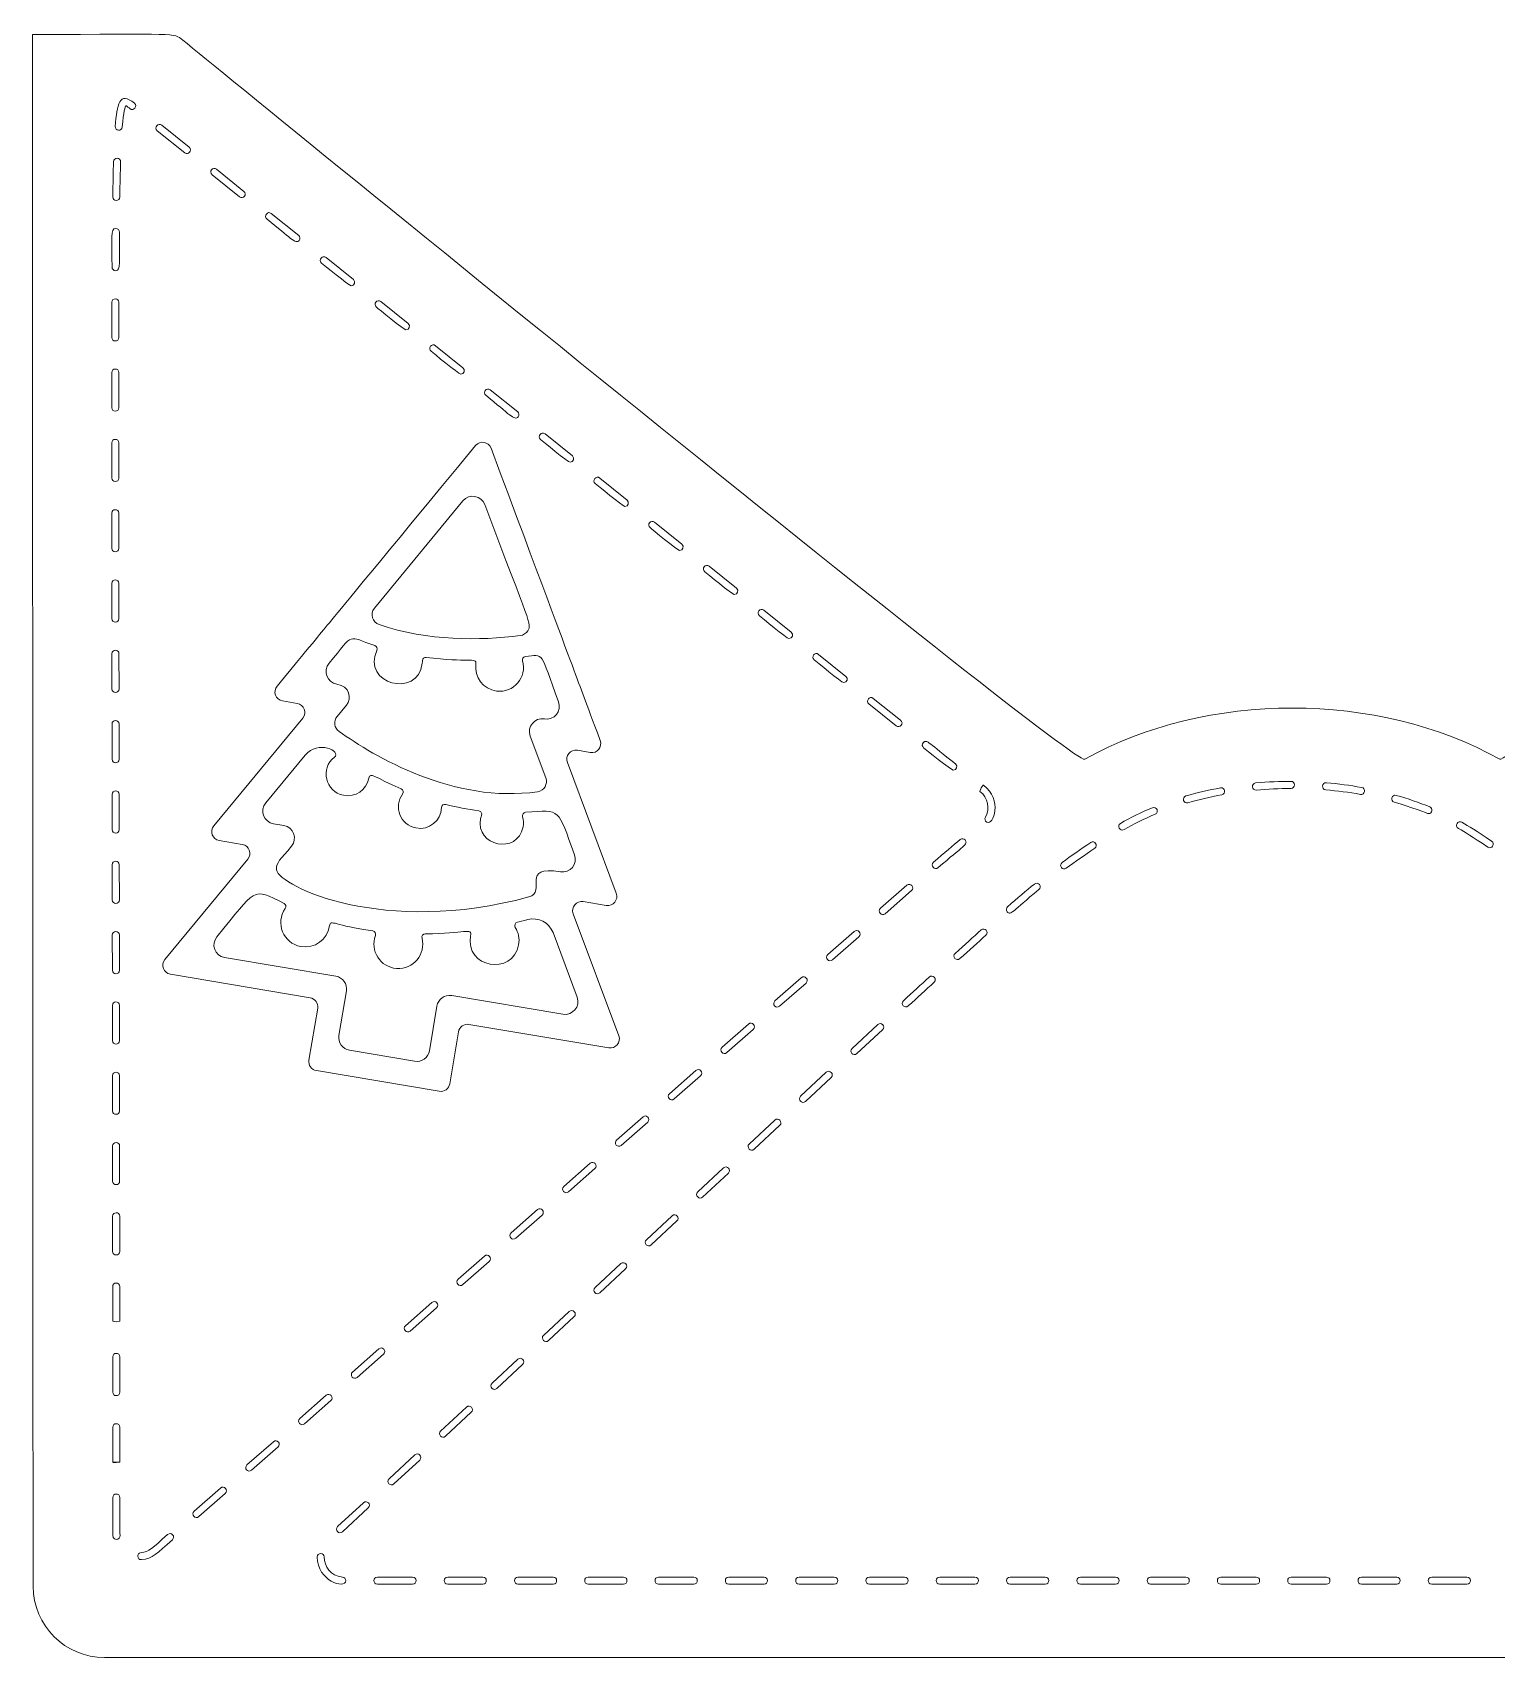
# Model space of a CAD drawing. Header units: inches. Extents: x 0.7 to 13.2, y 0.3 to 9.6.
# Drawn here: x 8.225 to 11.098, y 4.04 to 7.229 of the extents above; entities that cross this region are included whole.
import ezdxf

# ---------------------------------------------------------------- set-up
doc = ezdxf.new("R2010")
doc.units = ezdxf.units.IN
doc.header["$MEASUREMENT"] = 0
doc.layers.add('_U+0421_U+043B_U+043E_U+0439 1', color=7, linetype='Continuous')

msp = doc.modelspace()

# ---------------------------------------------------------------- linework, layer by layer
at = {"layer": '_U+0421_U+043B_U+043E_U+0439 1', "color": 12, "lineweight": 9, "true_color": 0xe30613}
msp.add_open_spline([(13.1686, 7.2256), (13.1686, 7.2256), (13.1679, 4.4384), (13.1675, 4.1798), (13.1673, 4.1025), (13.1047, 4.04), (13.0274, 4.04), (13.0274, 4.04), (8.3666, 4.04), (8.3666, 4.04), (8.2893, 4.04), (8.2266, 4.1025), (8.2265, 4.1798), (8.226, 4.4384), (8.2253, 7.2256), (8.2253, 7.2256), (8.5124, 7.2256), (8.502, 7.2293), (8.5201, 7.2145), (8.6828, 7.0818), (10.2673, 5.7903), (10.2899, 5.8029), (10.5297, 5.9372), (10.8652, 5.937), (11.1046, 5.8029), (11.1272, 5.7903), (12.7118, 7.0818), (12.8745, 7.2145), (12.8927, 7.2293), (12.8827, 7.2256), (13.1686, 7.2256)], degree=3, knots=[0, 0, 0, 0, 1, 1, 1, 2, 2, 2, 3, 3, 3, 4, 4, 4, 5, 5, 5, 6, 6, 6, 7, 7, 7, 8, 8, 8, 9, 9, 9, 10, 10, 10, 10], dxfattribs=at)
at = {"layer": '_U+0421_U+043B_U+043E_U+0439 1', "color": 7, "lineweight": 9, "true_color": 0xffffff}
for points, knots in [([(8.3876, 7.045), (8.3869, 7.0358), (8.4008, 7.0347), (8.4015, 7.0439), (8.4039, 7.0743), (8.4069, 7.0834), (8.4084, 7.0861), (8.4103, 7.085), (8.4147, 7.0813), (8.4165, 7.0799), (8.4236, 7.0741), (8.4323, 7.0849), (8.4252, 7.0907), (8.3953, 7.1148), (8.3911, 7.0886), (8.3876, 7.045)], [0, 0, 0, 0, 1, 1, 1, 2, 2, 2, 3, 3, 3, 4, 4, 4, 5, 5, 5, 5]), ([(8.5239, 6.9933), (8.5311, 6.9876), (8.5398, 6.9984), (8.5327, 7.0041), (8.5327, 7.0041), (8.4789, 7.0474), (8.4789, 7.0474), (8.4718, 7.0532), (8.4631, 7.0424), (8.4702, 7.0366), (8.4702, 7.0366), (8.5239, 6.9933), (8.5239, 6.9933)], [0, 0, 0, 0, 1, 1, 1, 2, 2, 2, 3, 3, 3, 4, 4, 4, 4]), ([(8.3843, 6.9758), (8.3837, 6.9561), (8.3832, 6.9333), (8.3827, 6.9068), (8.3826, 6.8976), (8.3965, 6.8975), (8.3966, 6.9066), (8.3971, 6.9329), (8.3976, 6.9557), (8.3982, 6.9754), (8.3984, 6.9846), (8.3846, 6.985), (8.3843, 6.9758)], [0, 0, 0, 0, 1, 1, 1, 2, 2, 2, 3, 3, 3, 4, 4, 4, 4]), ([(8.6314, 6.9068), (8.6386, 6.901), (8.6473, 6.9118), (8.6401, 6.9176), (8.6401, 6.9176), (8.5864, 6.9609), (8.5864, 6.9609), (8.5792, 6.9666), (8.5705, 6.9558), (8.5777, 6.9501), (8.5777, 6.9501), (8.6314, 6.9068), (8.6314, 6.9068)], [0, 0, 0, 0, 1, 1, 1, 2, 2, 2, 3, 3, 3, 4, 4, 4, 4]), ([(8.7486, 6.8213), (8.751, 6.8242), (8.7506, 6.8286), (8.7476, 6.831), (8.7476, 6.831), (8.6938, 6.8743), (8.6938, 6.8743), (8.687, 6.8799), (8.6781, 6.8692), (8.6855, 6.8632), (8.7314, 6.8262), (8.7419, 6.8129), (8.7486, 6.8213)], [0, 0, 0, 0, 1, 1, 1, 2, 2, 2, 3, 3, 3, 4, 4, 4, 4]), ([(8.3889, 6.8447), (8.3769, 6.8448), (8.3817, 6.8259), (8.3813, 6.7688), (8.3813, 6.765), (8.3844, 6.7619), (8.3882, 6.7618), (8.4, 6.7618), (8.3952, 6.7788), (8.3958, 6.8377), (8.3958, 6.8415), (8.3927, 6.8447), (8.3889, 6.8447)], [0, 0, 0, 0, 1, 1, 1, 2, 2, 2, 3, 3, 3, 4, 4, 4, 4]), ([(8.8507, 6.7321), (8.8572, 6.7321), (8.8601, 6.7404), (8.855, 6.7445), (8.855, 6.7445), (8.8013, 6.7878), (8.8013, 6.7878), (8.7942, 6.7935), (8.7854, 6.7827), (8.7926, 6.7769), (8.7957, 6.7744), (8.8467, 6.7321), (8.8507, 6.7321)], [0, 0, 0, 0, 1, 1, 1, 2, 2, 2, 3, 3, 3, 4, 4, 4, 4]), ([(8.3949, 6.6998), (8.3949, 6.709), (8.381, 6.709), (8.381, 6.6999), (8.381, 6.6999), (8.3808, 6.6309), (8.3808, 6.6309), (8.3808, 6.6217), (8.3947, 6.6217), (8.3947, 6.6309), (8.3947, 6.6309), (8.3949, 6.6998), (8.3949, 6.6998)], [0, 0, 0, 0, 1, 1, 1, 2, 2, 2, 3, 3, 3, 4, 4, 4, 4]), ([(8.9581, 6.6456), (8.9646, 6.6456), (8.9676, 6.6538), (8.9624, 6.6579), (8.9624, 6.6579), (8.9087, 6.7012), (8.9087, 6.7012), (8.9016, 6.707), (8.8929, 6.6961), (8.9, 6.6904), (8.9031, 6.6879), (8.9541, 6.6456), (8.9581, 6.6456)], [0, 0, 0, 0, 1, 1, 1, 2, 2, 2, 3, 3, 3, 4, 4, 4, 4]), ([(9.0655, 6.559), (9.072, 6.559), (9.075, 6.5672), (9.0699, 6.5713), (9.0699, 6.5713), (9.0162, 6.6146), (9.0162, 6.6146), (9.009, 6.6204), (9.0003, 6.6096), (9.0074, 6.6038), (9.0106, 6.6013), (9.0615, 6.559), (9.0655, 6.559)], [0, 0, 0, 0, 1, 1, 1, 2, 2, 2, 3, 3, 3, 4, 4, 4, 4]), ([(8.3946, 6.5619), (8.3946, 6.5619), (8.3946, 6.4929), (8.3946, 6.4929), (8.3946, 6.4838), (8.3807, 6.4838), (8.3807, 6.4929), (8.3807, 6.4929), (8.3807, 6.5619), (8.3807, 6.5619), (8.3807, 6.5711), (8.3946, 6.571), (8.3946, 6.5619)], [0, 0, 0, 0, 1, 1, 1, 2, 2, 2, 3, 3, 3, 4, 4, 4, 4]), ([(9.1783, 6.475), (9.1807, 6.478), (9.1803, 6.4824), (9.1773, 6.4848), (9.1773, 6.4848), (9.1236, 6.5281), (9.1236, 6.5281), (9.1164, 6.5338), (9.1077, 6.523), (9.1149, 6.5173), (9.161, 6.48), (9.1716, 6.4666), (9.1783, 6.475)], [0, 0, 0, 0, 1, 1, 1, 2, 2, 2, 3, 3, 3, 4, 4, 4, 4]), ([(9.2803, 6.3858), (9.2868, 6.3858), (9.2897, 6.3941), (9.2847, 6.3982), (9.2847, 6.3982), (9.231, 6.4415), (9.231, 6.4415), (9.2238, 6.4473), (9.2151, 6.4364), (9.2223, 6.4307), (9.2254, 6.4282), (9.2763, 6.3858), (9.2803, 6.3858)], [0, 0, 0, 0, 1, 1, 1, 2, 2, 2, 3, 3, 3, 4, 4, 4, 4]), ([(8.3946, 6.3549), (8.3946, 6.3549), (8.3946, 6.4239), (8.3946, 6.4239), (8.3946, 6.4331), (8.3807, 6.4331), (8.3807, 6.4239), (8.3807, 6.4239), (8.3807, 6.3549), (8.3807, 6.3549), (8.3807, 6.3458), (8.3946, 6.3457), (8.3946, 6.3549)], [0, 0, 0, 0, 1, 1, 1, 2, 2, 2, 3, 3, 3, 4, 4, 4, 4]), ([(9.0235, 5.1514), (9.0235, 5.1514), (8.7824, 5.1918), (8.7824, 5.1918), (8.7726, 5.1935), (8.7661, 5.2027), (8.7677, 5.2124), (8.7677, 5.2124), (8.7849, 5.3143), (8.7849, 5.3143), (8.7865, 5.3241), (8.7799, 5.3332), (8.7702, 5.3349), (8.7702, 5.3349), (8.4958, 5.3809), (8.4958, 5.3809), (8.4824, 5.3832), (8.4764, 5.3992), (8.4851, 5.4098), (8.4851, 5.4098), (8.6478, 5.607), (8.6478, 5.607), (8.6565, 5.6176), (8.6506, 5.6336), (8.637, 5.6359), (8.637, 5.6359), (8.5918, 5.6435), (8.5918, 5.6435), (8.5783, 5.6457), (8.5723, 5.6618), (8.581, 5.6724), (8.581, 5.6724), (8.7555, 5.8838), (8.7555, 5.8838), (8.7642, 5.8944), (8.7582, 5.9105), (8.7446, 5.9127), (8.7446, 5.9127), (8.7159, 5.9175), (8.7159, 5.9175), (8.7023, 5.9198), (8.6963, 5.9359), (8.7051, 5.9464), (8.8704, 6.1467), (8.6968, 5.9363), (9.0947, 6.4187), (9.1034, 6.4292), (9.1203, 6.4264), (9.1252, 6.4136), (9.3252, 5.8775), (9.2771, 6.0063), (9.3393, 5.84), (9.3441, 5.8272), (9.3332, 5.814), (9.3197, 5.8162), (9.3197, 5.8162), (9.2945, 5.8205), (9.2945, 5.8205), (9.281, 5.8227), (9.27, 5.8095), (9.2748, 5.7967), (9.2748, 5.7967), (9.3707, 5.5399), (9.3707, 5.5399), (9.3755, 5.5271), (9.3646, 5.5138), (9.3511, 5.5161), (9.3511, 5.5161), (9.3059, 5.5237), (9.3059, 5.5237), (9.2924, 5.5259), (9.2815, 5.5127), (9.2863, 5.4999), (9.2863, 5.4999), (9.3757, 5.2603), (9.3757, 5.2603), (9.3805, 5.2475), (9.3696, 5.2343), (9.3561, 5.2366), (9.3561, 5.2366), (9.0818, 5.2826), (9.0818, 5.2826), (9.0721, 5.2842), (9.0629, 5.2777), (9.0612, 5.2679), (9.0612, 5.2679), (9.0441, 5.166), (9.0441, 5.166), (9.0424, 5.1563), (9.0333, 5.1497), (9.0235, 5.1514)], [0, 0, 0, 0, 1, 1, 1, 2, 2, 2, 3, 3, 3, 4, 4, 4, 5, 5, 5, 6, 6, 6, 7, 7, 7, 8, 8, 8, 9, 9, 9, 10, 10, 10, 11, 11, 11, 12, 12, 12, 13, 13, 13, 14, 14, 14, 15, 15, 15, 16, 16, 16, 17, 17, 17, 18, 18, 18, 19, 19, 19, 20, 20, 20, 21, 21, 21, 22, 22, 22, 23, 23, 23, 24, 24, 24, 25, 25, 25, 26, 26, 26, 27, 27, 27, 28, 28, 28, 29, 29, 29, 30, 30, 30, 30]), ([(9.3877, 6.2993), (9.3942, 6.2993), (9.3972, 6.3075), (9.392, 6.3116), (9.392, 6.3116), (9.3384, 6.3549), (9.3384, 6.3549), (9.3312, 6.3607), (9.3225, 6.3498), (9.3296, 6.3441), (9.3328, 6.3416), (9.3837, 6.2993), (9.3877, 6.2993)], [0, 0, 0, 0, 1, 1, 1, 2, 2, 2, 3, 3, 3, 4, 4, 4, 4]), ([(8.9053, 6.0672), (9.0014, 6.0346), (9.1031, 6.0358), (9.1823, 6.0457), (9.1885, 6.0465), (9.1939, 6.05), (9.1972, 6.0553), (9.2055, 6.0691), (9.2016, 6.0655), (9.113, 6.3028), (9.1062, 6.3209), (9.0823, 6.325), (9.07, 6.31), (9.07, 6.31), (8.8962, 6.0993), (8.8962, 6.0993), (8.8871, 6.0884), (8.8918, 6.0717), (8.9053, 6.0672)], [0, 0, 0, 0, 1, 1, 1, 2, 2, 2, 3, 3, 3, 4, 4, 4, 5, 5, 5, 6, 6, 6, 6]), ([(8.3947, 6.217), (8.3947, 6.217), (8.3947, 6.2859), (8.3947, 6.2859), (8.3946, 6.2951), (8.3808, 6.2951), (8.3808, 6.2859), (8.3808, 6.2859), (8.3808, 6.2169), (8.3808, 6.2169), (8.3808, 6.2078), (8.3947, 6.2078), (8.3947, 6.217)], [0, 0, 0, 0, 1, 1, 1, 2, 2, 2, 3, 3, 3, 4, 4, 4, 4]), ([(9.4951, 6.2127), (9.5016, 6.2127), (9.5045, 6.221), (9.4994, 6.2251), (9.4994, 6.2251), (9.4457, 6.2684), (9.4457, 6.2684), (9.4386, 6.2741), (9.4299, 6.2633), (9.437, 6.2576), (9.4401, 6.255), (9.4911, 6.2127), (9.4951, 6.2127)], [0, 0, 0, 0, 1, 1, 1, 2, 2, 2, 3, 3, 3, 4, 4, 4, 4]), ([(9.6024, 6.1262), (9.6089, 6.1262), (9.6119, 6.1345), (9.6068, 6.1386), (9.6068, 6.1386), (9.5531, 6.1818), (9.5531, 6.1818), (9.5459, 6.1876), (9.5372, 6.1768), (9.5444, 6.171), (9.5475, 6.1685), (9.5984, 6.1262), (9.6024, 6.1262)], [0, 0, 0, 0, 1, 1, 1, 2, 2, 2, 3, 3, 3, 4, 4, 4, 4]), ([(8.3949, 6.079), (8.3949, 6.079), (8.3948, 6.148), (8.3948, 6.148), (8.3948, 6.1572), (8.3809, 6.1571), (8.3809, 6.148), (8.3809, 6.148), (8.381, 6.079), (8.381, 6.079), (8.381, 6.0698), (8.3949, 6.0698), (8.3949, 6.079)], [0, 0, 0, 0, 1, 1, 1, 2, 2, 2, 3, 3, 3, 4, 4, 4, 4]), ([(9.7097, 6.0397), (9.7163, 6.0397), (9.7192, 6.048), (9.7141, 6.0521), (9.7141, 6.0521), (9.6604, 6.0953), (9.6604, 6.0953), (9.6533, 6.1011), (9.6446, 6.0902), (9.6517, 6.0845), (9.6548, 6.082), (9.7058, 6.0397), (9.7097, 6.0397)], [0, 0, 0, 0, 1, 1, 1, 2, 2, 2, 3, 3, 3, 4, 4, 4, 4]), ([(8.8223, 5.9505), (8.8477, 5.9462), (8.8526, 5.9229), (8.8412, 5.909), (8.8412, 5.909), (8.823, 5.887), (8.823, 5.887), (8.8155, 5.8779), (8.8172, 5.8643), (8.8269, 5.8575), (8.8949, 5.809), (9.0517, 5.7152), (9.2165, 5.7393), (9.2293, 5.7412), (9.2371, 5.7544), (9.2326, 5.7666), (9.2326, 5.7666), (9.202, 5.8485), (9.202, 5.8485), (9.1952, 5.8667), (9.2106, 5.8853), (9.2297, 5.8821), (9.2489, 5.8789), (9.2643, 5.8976), (9.2575, 5.9158), (9.2204, 6.0152), (9.23, 6.0096), (9.1923, 6.0045), (9.1884, 6.004), (9.1858, 6.0001), (9.1869, 5.9963), (9.1963, 5.9641), (9.1694, 5.9323), (9.1357, 5.9368), (9.1096, 5.9403), (9.0917, 5.9644), (9.0953, 5.9899), (9.0973, 6.0038), (9.0797, 5.9921), (8.9978, 6.0029), (8.9958, 6.0032), (8.9941, 6.0029), (8.9926, 6.0015), (8.9898, 5.9991), (8.9907, 5.9954), (8.9902, 5.9914), (8.9808, 5.921), (8.8707, 5.9513), (8.9009, 6.0167), (8.9026, 6.0203), (8.9007, 6.0247), (8.8968, 6.026), (8.8418, 6.0442), (8.8586, 6.0538), (8.8071, 5.9913), (8.7947, 5.9764), (8.8032, 5.9537), (8.8223, 5.9505)], [0, 0, 0, 0, 1, 1, 1, 2, 2, 2, 3, 3, 3, 4, 4, 4, 5, 5, 5, 6, 6, 6, 7, 7, 7, 8, 8, 8, 9, 9, 9, 10, 10, 10, 11, 11, 11, 12, 12, 12, 13, 13, 13, 14, 14, 14, 15, 15, 15, 16, 16, 16, 17, 17, 17, 18, 18, 18, 19, 19, 19, 19]), ([(8.3951, 5.941), (8.3951, 5.941), (8.395, 6.01), (8.395, 6.01), (8.395, 6.0192), (8.3811, 6.0189), (8.3811, 6.0099), (8.3811, 6.0099), (8.3812, 5.941), (8.3812, 5.941), (8.3812, 5.9318), (8.3951, 5.9318), (8.3951, 5.941)], [0, 0, 0, 0, 1, 1, 1, 2, 2, 2, 3, 3, 3, 4, 4, 4, 4]), ([(9.8171, 5.9533), (9.8236, 5.9533), (9.8266, 5.9616), (9.8215, 5.9657), (9.8215, 5.9657), (9.7678, 6.0089), (9.7678, 6.0089), (9.7607, 6.0146), (9.7519, 6.0038), (9.7591, 5.9981), (9.7622, 5.9955), (9.8131, 5.9533), (9.8171, 5.9533)], [0, 0, 0, 0, 1, 1, 1, 2, 2, 2, 3, 3, 3, 4, 4, 4, 4]), ([(9.9201, 5.8686), (9.9273, 5.8628), (9.936, 5.8737), (9.9288, 5.8794), (9.9288, 5.8794), (9.8751, 5.9225), (9.8751, 5.9225), (9.8679, 5.9282), (9.8593, 5.9174), (9.8664, 5.9117), (9.8664, 5.9117), (9.9201, 5.8686), (9.9201, 5.8686)], [0, 0, 0, 0, 1, 1, 1, 2, 2, 2, 3, 3, 3, 4, 4, 4, 4]), ([(8.3953, 5.803), (8.3953, 5.803), (8.3952, 5.872), (8.3952, 5.872), (8.3952, 5.8813), (8.3813, 5.8808), (8.3813, 5.872), (8.3813, 5.872), (8.3814, 5.803), (8.3814, 5.803), (8.3814, 5.7938), (8.3953, 5.7938), (8.3953, 5.803)], [0, 0, 0, 0, 1, 1, 1, 2, 2, 2, 3, 3, 3, 4, 4, 4, 4]), ([(8.6983, 5.6764), (8.6983, 5.6764), (8.7182, 5.6731), (8.7182, 5.6731), (8.7374, 5.6699), (8.7459, 5.6472), (8.7335, 5.6322), (8.7126, 5.6069), (8.702, 5.5994), (8.7043, 5.5858), (8.7097, 5.5533), (8.9144, 5.4555), (9.1992, 5.5327), (9.2362, 5.5427), (9.1805, 5.5955), (9.2612, 5.582), (9.2803, 5.5788), (9.2957, 5.5975), (9.2889, 5.6157), (9.2549, 5.7067), (9.2639, 5.7044), (9.1929, 5.6989), (9.1885, 5.6986), (9.1856, 5.6944), (9.1869, 5.6902), (9.1887, 5.6839), (9.1892, 5.6772), (9.1879, 5.6703), (9.1772, 5.6152), (9.0939, 5.6315), (9.1046, 5.6865), (9.1055, 5.6912), (9.1081, 5.6947), (9.1058, 5.6985), (9.1047, 5.7002), (9.1029, 5.7014), (9.1008, 5.7017), (9.0791, 5.7046), (9.0576, 5.7089), (9.0365, 5.7144), (9.0323, 5.7155), (9.0281, 5.7124), (9.028, 5.708), (9.0273, 5.6824), (9.0032, 5.6631), (8.9775, 5.6681), (8.9468, 5.674), (8.9332, 5.7101), (8.9515, 5.7347), (8.9541, 5.7382), (8.9528, 5.7432), (8.9487, 5.745), (8.8961, 5.7676), (8.8879, 5.7788), (8.8854, 5.7657), (8.8809, 5.7427), (8.8586, 5.7277), (8.8356, 5.7322), (8.7999, 5.7391), (8.7891, 5.785), (8.8177, 5.8071), (8.8321, 5.8184), (8.7856, 5.8416), (8.7605, 5.8112), (8.7605, 5.8112), (8.683, 5.7173), (8.683, 5.7173), (8.6707, 5.7023), (8.6792, 5.6796), (8.6983, 5.6764)], [0, 0, 0, 0, 1, 1, 1, 2, 2, 2, 3, 3, 3, 4, 4, 4, 5, 5, 5, 6, 6, 6, 7, 7, 7, 8, 8, 8, 9, 9, 9, 10, 10, 10, 11, 11, 11, 12, 12, 12, 13, 13, 13, 14, 14, 14, 15, 15, 15, 16, 16, 16, 17, 17, 17, 18, 18, 18, 19, 19, 19, 20, 20, 20, 21, 21, 21, 22, 22, 22, 23, 23, 23, 23]), ([(10.0321, 5.7814), (10.0387, 5.7814), (10.0416, 5.7897), (10.0364, 5.7938), (9.9856, 5.8337), (9.9795, 5.8438), (9.9728, 5.8354), (9.9704, 5.8324), (9.9709, 5.828), (9.9739, 5.8256), (9.977, 5.8231), (10.0282, 5.7814), (10.0321, 5.7814)], [0, 0, 0, 0, 1, 1, 1, 2, 2, 2, 3, 3, 3, 4, 4, 4, 4]), ([(8.3955, 5.665), (8.3955, 5.665), (8.3954, 5.734), (8.3954, 5.734), (8.3954, 5.7432), (8.3815, 5.7431), (8.3815, 5.734), (8.3815, 5.734), (8.3816, 5.665), (8.3816, 5.665), (8.3816, 5.6558), (8.3955, 5.6558), (8.3955, 5.665)], [0, 0, 0, 0, 1, 1, 1, 2, 2, 2, 3, 3, 3, 4, 4, 4, 4]), ([(10.0911, 5.7518), (10.0911, 5.7518), (10.0906, 5.7522), (10.0906, 5.7522), (10.0906, 5.7522), (10.0865, 5.7466), (10.0865, 5.7466), (10.0865, 5.7466), (10.084, 5.7399), (10.084, 5.7399), (10.101, 5.7275), (10.1043, 5.7053), (10.095, 5.689), (10.0931, 5.6857), (10.0943, 5.6815), (10.0976, 5.6796), (10.1115, 5.6716), (10.1292, 5.7242), (10.0911, 5.7518)], [0, 0, 0, 0, 1, 1, 1, 2, 2, 2, 3, 3, 3, 4, 4, 4, 5, 5, 5, 6, 6, 6, 6]), ([(10.4925, 5.7175), (10.5139, 5.7237), (10.5362, 5.729), (10.5589, 5.7332), (10.5679, 5.7349), (10.5654, 5.7486), (10.5563, 5.7469), (10.5332, 5.7426), (10.5105, 5.7372), (10.4886, 5.7309), (10.4798, 5.7283), (10.4837, 5.715), (10.4925, 5.7175)], [0, 0, 0, 0, 1, 1, 1, 2, 2, 2, 3, 3, 3, 4, 4, 4, 4]), ([(10.6266, 5.7425), (10.6491, 5.7446), (10.6721, 5.7457), (10.6948, 5.7457), (10.704, 5.7457), (10.704, 5.7596), (10.6948, 5.7596), (10.6743, 5.7596), (10.6496, 5.7586), (10.6253, 5.7564), (10.6161, 5.7555), (10.6174, 5.7417), (10.6266, 5.7425)], [0, 0, 0, 0, 1, 1, 1, 2, 2, 2, 3, 3, 3, 4, 4, 4, 4]), ([(10.7631, 5.7429), (10.7859, 5.741), (10.8087, 5.738), (10.8308, 5.734), (10.8399, 5.7324), (10.8423, 5.7461), (10.8333, 5.7477), (10.8107, 5.7517), (10.7875, 5.7548), (10.7643, 5.7568), (10.7552, 5.7577), (10.7539, 5.7437), (10.7631, 5.7429)], [0, 0, 0, 0, 1, 1, 1, 2, 2, 2, 3, 3, 3, 4, 4, 4, 4]), ([(10.4228, 5.7079), (10.4008, 5.6987), (10.3797, 5.6884), (10.3601, 5.6771), (10.3522, 5.6726), (10.359, 5.6605), (10.3671, 5.6651), (10.3861, 5.6761), (10.4067, 5.6861), (10.4281, 5.695), (10.4365, 5.6985), (10.4314, 5.7113), (10.4228, 5.7079)], [0, 0, 0, 0, 1, 1, 1, 2, 2, 2, 3, 3, 3, 4, 4, 4, 4]), ([(10.8974, 5.7187), (10.9282, 5.71), (10.9645, 5.6962), (10.9645, 5.6962), (10.9721, 5.6962), (10.9742, 5.7067), (10.9671, 5.7095), (10.9461, 5.7181), (10.9239, 5.7257), (10.9012, 5.7321), (10.8924, 5.7346), (10.8885, 5.7212), (10.8974, 5.7187)], [0, 0, 0, 0, 1, 1, 1, 2, 2, 2, 3, 3, 3, 4, 4, 4, 4]), ([(11.0885, 5.6422), (11.0566, 5.6635), (11.0444, 5.6711), (11.03, 5.6793), (11.022, 5.6838), (11.0152, 5.6717), (11.0232, 5.6672), (11.0371, 5.6593), (11.0488, 5.652), (11.0808, 5.6306), (11.0884, 5.6255), (11.0961, 5.6371), (11.0885, 5.6422)], [0, 0, 0, 0, 1, 1, 1, 2, 2, 2, 3, 3, 3, 4, 4, 4, 4]), ([(10.0553, 5.6446), (10.0528, 5.6476), (10.0485, 5.6479), (10.0455, 5.6455), (10.0319, 5.634), (10.0149, 5.6195), (9.9932, 5.6008), (9.9863, 5.5948), (9.9954, 5.5843), (10.0023, 5.5903), (10.0519, 5.6331), (10.0621, 5.6365), (10.0553, 5.6446)], [0, 0, 0, 0, 1, 1, 1, 2, 2, 2, 3, 3, 3, 4, 4, 4, 4]), ([(10.3019, 5.6398), (10.2809, 5.6257), (10.263, 5.6131), (10.2456, 5.6002), (10.2382, 5.5948), (10.2465, 5.5836), (10.2538, 5.5891), (10.2711, 5.6018), (10.2888, 5.6143), (10.3096, 5.6283), (10.3173, 5.6334), (10.3094, 5.6449), (10.3019, 5.6398)], [0, 0, 0, 0, 1, 1, 1, 2, 2, 2, 3, 3, 3, 4, 4, 4, 4]), ([(8.3957, 5.527), (8.3957, 5.527), (8.3956, 5.596), (8.3956, 5.596), (8.3956, 5.6052), (8.3817, 5.6051), (8.3817, 5.596), (8.3817, 5.596), (8.3818, 5.527), (8.3818, 5.527), (8.3818, 5.5178), (8.3957, 5.5178), (8.3957, 5.527)], [0, 0, 0, 0, 1, 1, 1, 2, 2, 2, 3, 3, 3, 4, 4, 4, 4]), ([(9.0478, 5.3391), (9.0478, 5.3391), (9.2662, 5.3025), (9.2662, 5.3025), (9.2853, 5.2993), (9.3007, 5.318), (9.2939, 5.3361), (9.2939, 5.3361), (9.2467, 5.4627), (9.2467, 5.4627), (9.2392, 5.4827), (9.2178, 5.4938), (9.1971, 5.4883), (9.1879, 5.4859), (9.18, 5.4838), (9.1769, 5.4831), (9.1724, 5.4821), (9.1702, 5.4768), (9.1727, 5.4729), (9.1788, 5.4631), (9.1815, 5.4512), (9.1792, 5.439), (9.1678, 5.3765), (9.0734, 5.3939), (9.0848, 5.4562), (9.0879, 5.473), (9.0751, 5.4615), (8.996, 5.4602), (8.9916, 5.4601), (8.9884, 5.456), (8.9896, 5.4517), (8.9976, 5.4208), (8.9726, 5.3901), (8.9398, 5.3924), (8.9076, 5.3946), (8.8869, 5.4275), (8.8982, 5.4569), (8.8998, 5.461), (8.8971, 5.4655), (8.8928, 5.4661), (8.8178, 5.4762), (8.8099, 5.4898), (8.808, 5.476), (8.8042, 5.449), (8.7786, 5.4305), (8.7518, 5.4354), (8.7173, 5.4418), (8.7012, 5.4818), (8.7212, 5.5102), (8.7235, 5.5135), (8.7224, 5.5182), (8.7188, 5.5201), (8.6559, 5.5532), (8.6642, 5.5482), (8.5871, 5.4547), (8.5747, 5.4397), (8.5832, 5.417), (8.6023, 5.4138), (8.6023, 5.4138), (8.8206, 5.3772), (8.8206, 5.3772), (8.8343, 5.3749), (8.8436, 5.3619), (8.8413, 5.3482), (8.8413, 5.3482), (8.8266, 5.2607), (8.8266, 5.2607), (8.8243, 5.247), (8.8336, 5.234), (8.8473, 5.2317), (8.8473, 5.2317), (8.9751, 5.2103), (8.9751, 5.2103), (8.9889, 5.208), (9.0018, 5.2172), (9.0042, 5.231), (9.0042, 5.231), (9.0188, 5.3184), (9.0188, 5.3184), (9.0211, 5.3321), (9.0341, 5.3414), (9.0478, 5.3391)], [0, 0, 0, 0, 1, 1, 1, 2, 2, 2, 3, 3, 3, 4, 4, 4, 5, 5, 5, 6, 6, 6, 7, 7, 7, 8, 8, 8, 9, 9, 9, 10, 10, 10, 11, 11, 11, 12, 12, 12, 13, 13, 13, 14, 14, 14, 15, 15, 15, 16, 16, 16, 17, 17, 17, 18, 18, 18, 19, 19, 19, 20, 20, 20, 21, 21, 21, 22, 22, 22, 23, 23, 23, 24, 24, 24, 25, 25, 25, 26, 26, 26, 27, 27, 27, 27]), ([(9.8985, 5.4999), (9.8985, 5.4999), (9.9503, 5.5452), (9.9503, 5.5452), (9.9573, 5.5512), (9.9481, 5.5617), (9.9412, 5.5557), (9.9412, 5.5557), (9.8893, 5.5104), (9.8893, 5.5104), (9.8824, 5.5043), (9.8916, 5.4939), (9.8985, 5.4999)], [0, 0, 0, 0, 1, 1, 1, 2, 2, 2, 3, 3, 3, 4, 4, 4, 4]), ([(10.2, 5.5471), (10.2072, 5.5529), (10.1983, 5.5637), (10.1912, 5.5579), (10.1752, 5.5448), (10.158, 5.5302), (10.1386, 5.5135), (10.1357, 5.511), (10.1354, 5.5066), (10.1379, 5.5037), (10.1447, 5.4958), (10.1477, 5.5044), (10.2, 5.5471)], [0, 0, 0, 0, 1, 1, 1, 2, 2, 2, 3, 3, 3, 4, 4, 4, 4]), ([(8.3959, 5.389), (8.3959, 5.389), (8.3958, 5.458), (8.3958, 5.458), (8.3958, 5.4672), (8.3819, 5.4672), (8.3819, 5.458), (8.3819, 5.458), (8.382, 5.389), (8.382, 5.389), (8.382, 5.3798), (8.3959, 5.3798), (8.3959, 5.389)], [0, 0, 0, 0, 1, 1, 1, 2, 2, 2, 3, 3, 3, 4, 4, 4, 4]), ([(9.7949, 5.4092), (9.7949, 5.4092), (9.8467, 5.4546), (9.8467, 5.4546), (9.8536, 5.4606), (9.8444, 5.4711), (9.8375, 5.465), (9.8375, 5.465), (9.7857, 5.4196), (9.7857, 5.4196), (9.7788, 5.4135), (9.788, 5.4032), (9.7949, 5.4092)], [0, 0, 0, 0, 1, 1, 1, 2, 2, 2, 3, 3, 3, 4, 4, 4, 4]), ([(10.0869, 5.468), (10.0712, 5.454), (10.0543, 5.4387), (10.0358, 5.4219), (10.029, 5.4158), (10.0384, 5.4055), (10.0452, 5.4117), (10.0636, 5.4284), (10.0805, 5.4436), (10.0962, 5.4576), (10.103, 5.4637), (10.0938, 5.4741), (10.0869, 5.468)], [0, 0, 0, 0, 1, 1, 1, 2, 2, 2, 3, 3, 3, 4, 4, 4, 4]), ([(9.6913, 5.3183), (9.6913, 5.3183), (9.7431, 5.3637), (9.7431, 5.3637), (9.75, 5.3698), (9.7409, 5.3802), (9.7339, 5.3742), (9.7339, 5.3742), (9.6822, 5.3287), (9.6822, 5.3287), (9.6753, 5.3227), (9.6844, 5.3122), (9.6913, 5.3183)], [0, 0, 0, 0, 1, 1, 1, 2, 2, 2, 3, 3, 3, 4, 4, 4, 4]), ([(9.985, 5.3756), (9.9691, 5.361), (9.9523, 5.3455), (9.9344, 5.329), (9.9276, 5.3227), (9.9371, 5.3126), (9.9438, 5.3188), (9.9617, 5.3353), (9.9785, 5.3508), (9.9944, 5.3653), (10.0012, 5.3715), (9.9918, 5.3818), (9.985, 5.3756)], [0, 0, 0, 0, 1, 1, 1, 2, 2, 2, 3, 3, 3, 4, 4, 4, 4]), ([(8.3961, 5.251), (8.3961, 5.251), (8.396, 5.32), (8.396, 5.32), (8.396, 5.3292), (8.3821, 5.3291), (8.3821, 5.32), (8.3821, 5.32), (8.3822, 5.251), (8.3822, 5.251), (8.3822, 5.2418), (8.3961, 5.2418), (8.3961, 5.251)], [0, 0, 0, 0, 1, 1, 1, 2, 2, 2, 3, 3, 3, 4, 4, 4, 4]), ([(9.5878, 5.2272), (9.5878, 5.2272), (9.6395, 5.2728), (9.6395, 5.2728), (9.6464, 5.2788), (9.6372, 5.2892), (9.6304, 5.2832), (9.6304, 5.2832), (9.5786, 5.2377), (9.5786, 5.2377), (9.5717, 5.2316), (9.5809, 5.2212), (9.5878, 5.2272)], [0, 0, 0, 0, 1, 1, 1, 2, 2, 2, 3, 3, 3, 4, 4, 4, 4]), ([(9.8838, 5.2822), (9.8838, 5.2822), (9.8334, 5.2354), (9.8334, 5.2354), (9.8267, 5.2292), (9.8361, 5.219), (9.8428, 5.2253), (9.8428, 5.2253), (9.8933, 5.2721), (9.8933, 5.2721), (9.9, 5.2783), (9.8905, 5.2885), (9.8838, 5.2822)], [0, 0, 0, 0, 1, 1, 1, 2, 2, 2, 3, 3, 3, 4, 4, 4, 4]), ([(8.3962, 5.113), (8.3962, 5.113), (8.3961, 5.182), (8.3961, 5.182), (8.3961, 5.1912), (8.3822, 5.1911), (8.3822, 5.182), (8.3822, 5.182), (8.3823, 5.113), (8.3823, 5.113), (8.3823, 5.1038), (8.3962, 5.1038), (8.3962, 5.113)], [0, 0, 0, 0, 1, 1, 1, 2, 2, 2, 3, 3, 3, 4, 4, 4, 4]), ([(9.4842, 5.1362), (9.4842, 5.1362), (9.536, 5.1817), (9.536, 5.1817), (9.5429, 5.1878), (9.5337, 5.1982), (9.5268, 5.1922), (9.5268, 5.1922), (9.475, 5.1466), (9.475, 5.1466), (9.4682, 5.1406), (9.4773, 5.1302), (9.4842, 5.1362)], [0, 0, 0, 0, 1, 1, 1, 2, 2, 2, 3, 3, 3, 4, 4, 4, 4]), ([(9.7829, 5.1886), (9.7829, 5.1886), (9.7325, 5.1417), (9.7325, 5.1417), (9.7258, 5.1354), (9.7353, 5.1253), (9.742, 5.1315), (9.742, 5.1315), (9.7924, 5.1784), (9.7924, 5.1784), (9.7991, 5.1846), (9.7897, 5.1948), (9.7829, 5.1886)], [0, 0, 0, 0, 1, 1, 1, 2, 2, 2, 3, 3, 3, 4, 4, 4, 4]), ([(9.3806, 5.0451), (9.3806, 5.0451), (9.4324, 5.0907), (9.4324, 5.0907), (9.4393, 5.0967), (9.4301, 5.1072), (9.4233, 5.1011), (9.4233, 5.1011), (9.3715, 5.0556), (9.3715, 5.0556), (9.3646, 5.0495), (9.3737, 5.0391), (9.3806, 5.0451)], [0, 0, 0, 0, 1, 1, 1, 2, 2, 2, 3, 3, 3, 4, 4, 4, 4]), ([(9.6821, 5.0947), (9.6821, 5.0947), (9.6317, 5.0478), (9.6317, 5.0478), (9.6249, 5.0415), (9.6344, 5.0313), (9.6411, 5.0376), (9.6411, 5.0376), (9.6916, 5.0846), (9.6916, 5.0846), (9.6983, 5.0908), (9.6888, 5.101), (9.6821, 5.0947)], [0, 0, 0, 0, 1, 1, 1, 2, 2, 2, 3, 3, 3, 4, 4, 4, 4]), ([(8.3963, 4.975), (8.3963, 4.975), (8.3963, 5.044), (8.3963, 5.044), (8.3963, 5.0532), (8.3824, 5.0531), (8.3824, 5.044), (8.3824, 5.044), (8.3824, 4.975), (8.3824, 4.975), (8.3824, 4.9658), (8.3963, 4.9658), (8.3963, 4.975)], [0, 0, 0, 0, 1, 1, 1, 2, 2, 2, 3, 3, 3, 4, 4, 4, 4]), ([(9.3197, 5.01), (9.3197, 5.01), (9.2679, 4.9645), (9.2679, 4.9645), (9.261, 4.9585), (9.2701, 4.948), (9.277, 4.9541), (9.277, 4.9541), (9.3288, 4.9996), (9.3288, 4.9996), (9.3357, 5.0057), (9.3265, 5.0161), (9.3197, 5.01)], [0, 0, 0, 0, 1, 1, 1, 2, 2, 2, 3, 3, 3, 4, 4, 4, 4]), ([(9.5812, 5.0008), (9.5812, 5.0008), (9.5308, 4.9539), (9.5308, 4.9539), (9.5241, 4.9476), (9.5336, 4.9374), (9.5403, 4.9437), (9.5403, 4.9437), (9.5907, 4.9907), (9.5907, 4.9907), (9.5974, 4.9969), (9.588, 5.0071), (9.5812, 5.0008)], [0, 0, 0, 0, 1, 1, 1, 2, 2, 2, 3, 3, 3, 4, 4, 4, 4]), ([(8.3964, 4.837), (8.3964, 4.837), (8.3964, 4.906), (8.3964, 4.906), (8.3964, 4.9152), (8.3825, 4.9151), (8.3825, 4.906), (8.3825, 4.906), (8.3825, 4.837), (8.3825, 4.837), (8.3825, 4.8278), (8.3964, 4.8278), (8.3964, 4.837)], [0, 0, 0, 0, 1, 1, 1, 2, 2, 2, 3, 3, 3, 4, 4, 4, 4]), ([(9.2161, 4.919), (9.2161, 4.919), (9.1643, 4.8734), (9.1643, 4.8734), (9.1574, 4.8673), (9.1666, 4.8569), (9.1734, 4.863), (9.1734, 4.863), (9.2252, 4.9085), (9.2252, 4.9085), (9.2321, 4.9146), (9.2229, 4.925), (9.2161, 4.919)], [0, 0, 0, 0, 1, 1, 1, 2, 2, 2, 3, 3, 3, 4, 4, 4, 4]), ([(9.4804, 4.9069), (9.4804, 4.9069), (9.43, 4.86), (9.43, 4.86), (9.4233, 4.8537), (9.4327, 4.8435), (9.4395, 4.8498), (9.4395, 4.8498), (9.4899, 4.8968), (9.4899, 4.8968), (9.4966, 4.903), (9.4872, 4.9132), (9.4804, 4.9069)], [0, 0, 0, 0, 1, 1, 1, 2, 2, 2, 3, 3, 3, 4, 4, 4, 4]), ([(9.1124, 4.8279), (9.1124, 4.8279), (9.0606, 4.7823), (9.0606, 4.7823), (9.0538, 4.7763), (9.0629, 4.7659), (9.0698, 4.7719), (9.0698, 4.7719), (9.1216, 4.8175), (9.1216, 4.8175), (9.1285, 4.8235), (9.1193, 4.834), (9.1124, 4.8279)], [0, 0, 0, 0, 1, 1, 1, 2, 2, 2, 3, 3, 3, 4, 4, 4, 4]), ([(9.3385, 4.7559), (9.3385, 4.7559), (9.389, 4.8028), (9.389, 4.8028), (9.3957, 4.8091), (9.3863, 4.8193), (9.3795, 4.813), (9.3795, 4.813), (9.3291, 4.7661), (9.3291, 4.7661), (9.3223, 4.7598), (9.3318, 4.7497), (9.3385, 4.7559)], [0, 0, 0, 0, 1, 1, 1, 2, 2, 2, 3, 3, 3, 4, 4, 4, 4]), ([(8.3965, 4.7003), (8.3965, 4.7003), (8.3965, 4.768), (8.3965, 4.768), (8.3965, 4.7771), (8.3826, 4.7771), (8.3826, 4.768), (8.3826, 4.768), (8.3826, 4.7003), (8.3826, 4.7003), (8.3826, 4.7003), (8.3896, 4.699), (8.3896, 4.699), (8.3896, 4.699), (8.3965, 4.7003), (8.3965, 4.7003)], [0, 0, 0, 0, 1, 1, 1, 2, 2, 2, 3, 3, 3, 4, 4, 4, 5, 5, 5, 5]), ([(9.0088, 4.7368), (9.0088, 4.7368), (8.957, 4.6913), (8.957, 4.6913), (8.9501, 4.6852), (8.9593, 4.6748), (8.9662, 4.6808), (8.9662, 4.6808), (9.018, 4.7264), (9.018, 4.7264), (9.0249, 4.7324), (9.0157, 4.7429), (9.0088, 4.7368)], [0, 0, 0, 0, 1, 1, 1, 2, 2, 2, 3, 3, 3, 4, 4, 4, 4]), ([(9.2786, 4.7191), (9.2786, 4.7191), (9.2281, 4.6722), (9.2281, 4.6722), (9.2214, 4.666), (9.2309, 4.6558), (9.2376, 4.662), (9.2376, 4.662), (9.2881, 4.709), (9.2881, 4.709), (9.2948, 4.7152), (9.2853, 4.7254), (9.2786, 4.7191)], [0, 0, 0, 0, 1, 1, 1, 2, 2, 2, 3, 3, 3, 4, 4, 4, 4]), ([(8.3966, 4.561), (8.3966, 4.561), (8.3966, 4.63), (8.3966, 4.63), (8.3966, 4.6391), (8.3827, 4.6392), (8.3827, 4.63), (8.3827, 4.63), (8.3827, 4.561), (8.3827, 4.561), (8.3827, 4.5518), (8.3966, 4.5518), (8.3966, 4.561)], [0, 0, 0, 0, 1, 1, 1, 2, 2, 2, 3, 3, 3, 4, 4, 4, 4]), ([(8.8625, 4.5898), (8.8625, 4.5898), (8.9143, 4.6353), (8.9143, 4.6353), (8.9213, 4.6414), (8.912, 4.6518), (8.9052, 4.6457), (8.9052, 4.6457), (8.8534, 4.6002), (8.8534, 4.6002), (8.8465, 4.5942), (8.8556, 4.5837), (8.8625, 4.5898)], [0, 0, 0, 0, 1, 1, 1, 2, 2, 2, 3, 3, 3, 4, 4, 4, 4]), ([(9.1777, 4.6253), (9.1777, 4.6253), (9.1272, 4.5783), (9.1272, 4.5783), (9.1205, 4.5721), (9.1299, 4.5619), (9.1366, 4.5682), (9.1366, 4.5682), (9.1871, 4.6151), (9.1871, 4.6151), (9.1939, 4.6214), (9.1843, 4.6315), (9.1777, 4.6253)], [0, 0, 0, 0, 1, 1, 1, 2, 2, 2, 3, 3, 3, 4, 4, 4, 4]), ([(8.8015, 4.5547), (8.8015, 4.5547), (8.7497, 4.5091), (8.7497, 4.5091), (8.7428, 4.5031), (8.752, 4.4927), (8.7589, 4.4987), (8.7589, 4.4987), (8.8107, 4.5442), (8.8107, 4.5442), (8.8176, 4.5503), (8.8084, 4.5607), (8.8015, 4.5547)], [0, 0, 0, 0, 1, 1, 1, 2, 2, 2, 3, 3, 3, 4, 4, 4, 4]), ([(9.0861, 4.5213), (9.0928, 4.5275), (9.0834, 4.5377), (9.0767, 4.5314), (9.0767, 4.5314), (9.0261, 4.4845), (9.0261, 4.4845), (9.0194, 4.4783), (9.0288, 4.4681), (9.0356, 4.4743), (9.0356, 4.4743), (9.0861, 4.5213), (9.0861, 4.5213)], [0, 0, 0, 0, 1, 1, 1, 2, 2, 2, 3, 3, 3, 4, 4, 4, 4]), ([(8.3966, 4.4235), (8.3966, 4.4235), (8.3966, 4.492), (8.3966, 4.492), (8.3966, 4.5011), (8.3827, 4.5011), (8.3827, 4.492), (8.3827, 4.492), (8.3827, 4.4235), (8.3827, 4.4235), (8.3869, 4.4232), (8.3857, 4.4231), (8.3966, 4.4235)], [0, 0, 0, 0, 1, 1, 1, 2, 2, 2, 3, 3, 3, 4, 4, 4, 4]), ([(8.6979, 4.4636), (8.6979, 4.4636), (8.6461, 4.4181), (8.6461, 4.4181), (8.6392, 4.4121), (8.6483, 4.4016), (8.6552, 4.4077), (8.6552, 4.4077), (8.7071, 4.4532), (8.7071, 4.4532), (8.714, 4.4592), (8.7048, 4.4697), (8.6979, 4.4636)], [0, 0, 0, 0, 1, 1, 1, 2, 2, 2, 3, 3, 3, 4, 4, 4, 4]), ([(8.9756, 4.4376), (8.9756, 4.4376), (8.9251, 4.3908), (8.9251, 4.3908), (8.9183, 4.3845), (8.9278, 4.3744), (8.9345, 4.3806), (8.9345, 4.3806), (8.985, 4.4275), (8.985, 4.4275), (8.9918, 4.4337), (8.9823, 4.4439), (8.9756, 4.4376)], [0, 0, 0, 0, 1, 1, 1, 2, 2, 2, 3, 3, 3, 4, 4, 4, 4]), ([(8.3827, 4.4229), (8.3827, 4.4229), (8.3897, 4.4229), (8.3897, 4.4229), (8.3876, 4.4231), (8.3882, 4.4232), (8.3827, 4.4229)], [0, 0, 0, 0, 1, 1, 1, 2, 2, 2, 2]), ([(8.5942, 4.3725), (8.5942, 4.3725), (8.5424, 4.327), (8.5424, 4.327), (8.5355, 4.321), (8.5447, 4.3105), (8.5516, 4.3166), (8.5516, 4.3166), (8.6034, 4.3621), (8.6034, 4.3621), (8.6103, 4.3682), (8.6011, 4.3786), (8.5942, 4.3725)], [0, 0, 0, 0, 1, 1, 1, 2, 2, 2, 3, 3, 3, 4, 4, 4, 4]), ([(8.3966, 4.3539), (8.3966, 4.3631), (8.3827, 4.3631), (8.3827, 4.3539), (8.3827, 4.3539), (8.3827, 4.2849), (8.3827, 4.2849), (8.3827, 4.2782), (8.3833, 4.2717), (8.3901, 4.2717), (8.3943, 4.2717), (8.3975, 4.2754), (8.397, 4.2795), (8.3964, 4.2838), (8.3966, 4.3496), (8.3966, 4.3539)], [0, 0, 0, 0, 1, 1, 1, 2, 2, 2, 3, 3, 3, 4, 4, 4, 5, 5, 5, 5]), ([(8.8745, 4.3439), (8.8745, 4.3439), (8.824, 4.297), (8.824, 4.297), (8.8172, 4.2908), (8.8267, 4.2806), (8.8334, 4.2868), (8.8334, 4.2868), (8.884, 4.3337), (8.884, 4.3337), (8.8907, 4.34), (8.8812, 4.3501), (8.8745, 4.3439)], [0, 0, 0, 0, 1, 1, 1, 2, 2, 2, 3, 3, 3, 4, 4, 4, 4]), ([(8.4905, 4.2815), (8.4596, 4.2543), (8.4543, 4.247), (8.4382, 4.2459), (8.4292, 4.2453), (8.4298, 4.2317), (8.4392, 4.2321), (8.4608, 4.2335), (8.4694, 4.2444), (8.4997, 4.271), (8.5066, 4.2771), (8.4974, 4.2875), (8.4905, 4.2815)], [0, 0, 0, 0, 1, 1, 1, 2, 2, 2, 3, 3, 3, 4, 4, 4, 4]), ([(8.8336, 4.198), (8.8103, 4.1996), (8.7978, 4.2194), (8.7978, 4.2373), (8.7978, 4.2464), (8.7839, 4.2464), (8.7839, 4.2372), (8.7839, 4.1906), (8.8388, 4.1733), (8.84, 4.1906), (8.8403, 4.1944), (8.8374, 4.1977), (8.8336, 4.198)], [0, 0, 0, 0, 1, 1, 1, 2, 2, 2, 3, 3, 3, 4, 4, 4, 4]), ([(8.971, 4.1979), (8.971, 4.1979), (8.902, 4.1979), (8.902, 4.1979), (8.8929, 4.1979), (8.8929, 4.184), (8.902, 4.184), (8.902, 4.184), (8.971, 4.184), (8.971, 4.184), (8.9802, 4.184), (8.9802, 4.1979), (8.971, 4.1979)], [0, 0, 0, 0, 1, 1, 1, 2, 2, 2, 3, 3, 3, 4, 4, 4, 4]), ([(9.1089, 4.1979), (9.1089, 4.1979), (9.04, 4.1979), (9.04, 4.1979), (9.0308, 4.1979), (9.0308, 4.184), (9.04, 4.184), (9.04, 4.184), (9.1089, 4.184), (9.1089, 4.184), (9.1181, 4.184), (9.1181, 4.1979), (9.1089, 4.1979)], [0, 0, 0, 0, 1, 1, 1, 2, 2, 2, 3, 3, 3, 4, 4, 4, 4]), ([(9.2469, 4.1979), (9.2469, 4.1979), (9.1779, 4.1979), (9.1779, 4.1979), (9.1687, 4.1979), (9.1687, 4.184), (9.1779, 4.184), (9.1779, 4.184), (9.2469, 4.184), (9.2469, 4.184), (9.2561, 4.184), (9.2561, 4.1979), (9.2469, 4.1979)], [0, 0, 0, 0, 1, 1, 1, 2, 2, 2, 3, 3, 3, 4, 4, 4, 4]), ([(9.3848, 4.1979), (9.3848, 4.1979), (9.3158, 4.1979), (9.3158, 4.1979), (9.3067, 4.1979), (9.3067, 4.184), (9.3158, 4.184), (9.3158, 4.184), (9.3848, 4.184), (9.3848, 4.184), (9.394, 4.184), (9.394, 4.1979), (9.3848, 4.1979)], [0, 0, 0, 0, 1, 1, 1, 2, 2, 2, 3, 3, 3, 4, 4, 4, 4]), ([(9.5228, 4.1979), (9.5228, 4.1979), (9.4538, 4.1979), (9.4538, 4.1979), (9.4446, 4.1979), (9.4446, 4.184), (9.4538, 4.184), (9.4538, 4.184), (9.5228, 4.184), (9.5228, 4.184), (9.5319, 4.184), (9.5319, 4.1979), (9.5228, 4.1979)], [0, 0, 0, 0, 1, 1, 1, 2, 2, 2, 3, 3, 3, 4, 4, 4, 4]), ([(9.6607, 4.1979), (9.6607, 4.1979), (9.5917, 4.1979), (9.5917, 4.1979), (9.5825, 4.1979), (9.5825, 4.184), (9.5917, 4.184), (9.5917, 4.184), (9.6607, 4.184), (9.6607, 4.184), (9.6699, 4.184), (9.6699, 4.1979), (9.6607, 4.1979)], [0, 0, 0, 0, 1, 1, 1, 2, 2, 2, 3, 3, 3, 4, 4, 4, 4]), ([(9.7986, 4.1979), (9.7986, 4.1979), (9.7297, 4.1979), (9.7297, 4.1979), (9.7205, 4.1979), (9.7205, 4.184), (9.7297, 4.184), (9.7297, 4.184), (9.7986, 4.184), (9.7986, 4.184), (9.8078, 4.184), (9.8078, 4.1979), (9.7986, 4.1979)], [0, 0, 0, 0, 1, 1, 1, 2, 2, 2, 3, 3, 3, 4, 4, 4, 4]), ([(9.9366, 4.1979), (9.9366, 4.1979), (9.8676, 4.1979), (9.8676, 4.1979), (9.8584, 4.1979), (9.8584, 4.184), (9.8676, 4.184), (9.8676, 4.184), (9.9366, 4.184), (9.9366, 4.184), (9.9457, 4.184), (9.9457, 4.1979), (9.9366, 4.1979)], [0, 0, 0, 0, 1, 1, 1, 2, 2, 2, 3, 3, 3, 4, 4, 4, 4]), ([(10.0745, 4.1979), (10.0745, 4.1979), (10.0055, 4.1979), (10.0055, 4.1979), (9.9963, 4.1979), (9.9963, 4.184), (10.0055, 4.184), (10.0055, 4.184), (10.0745, 4.184), (10.0745, 4.184), (10.0837, 4.184), (10.0837, 4.1979), (10.0745, 4.1979)], [0, 0, 0, 0, 1, 1, 1, 2, 2, 2, 3, 3, 3, 4, 4, 4, 4]), ([(10.2124, 4.1979), (10.2124, 4.1979), (10.1435, 4.1979), (10.1435, 4.1979), (10.1343, 4.1979), (10.1343, 4.184), (10.1435, 4.184), (10.1435, 4.184), (10.2124, 4.184), (10.2124, 4.184), (10.2216, 4.184), (10.2216, 4.1979), (10.2124, 4.1979)], [0, 0, 0, 0, 1, 1, 1, 2, 2, 2, 3, 3, 3, 4, 4, 4, 4]), ([(10.3504, 4.1979), (10.3504, 4.1979), (10.2814, 4.1979), (10.2814, 4.1979), (10.2722, 4.1979), (10.2722, 4.184), (10.2814, 4.184), (10.2814, 4.184), (10.3504, 4.184), (10.3504, 4.184), (10.3596, 4.184), (10.3596, 4.1979), (10.3504, 4.1979)], [0, 0, 0, 0, 1, 1, 1, 2, 2, 2, 3, 3, 3, 4, 4, 4, 4]), ([(10.4883, 4.1979), (10.4883, 4.1979), (10.4193, 4.1979), (10.4193, 4.1979), (10.4102, 4.1979), (10.4102, 4.184), (10.4193, 4.184), (10.4193, 4.184), (10.4883, 4.184), (10.4883, 4.184), (10.4975, 4.184), (10.4975, 4.1979), (10.4883, 4.1979)], [0, 0, 0, 0, 1, 1, 1, 2, 2, 2, 3, 3, 3, 4, 4, 4, 4]), ([(10.6263, 4.1979), (10.6263, 4.1979), (10.5573, 4.1979), (10.5573, 4.1979), (10.5481, 4.1979), (10.5481, 4.184), (10.5573, 4.184), (10.5573, 4.184), (10.6263, 4.184), (10.6263, 4.184), (10.6354, 4.184), (10.6354, 4.1979), (10.6263, 4.1979)], [0, 0, 0, 0, 1, 1, 1, 2, 2, 2, 3, 3, 3, 4, 4, 4, 4]), ([(10.7642, 4.1979), (10.7642, 4.1979), (10.6952, 4.1979), (10.6952, 4.1979), (10.686, 4.1979), (10.686, 4.184), (10.6952, 4.184), (10.6952, 4.184), (10.7642, 4.184), (10.7642, 4.184), (10.7734, 4.184), (10.7734, 4.1979), (10.7642, 4.1979)], [0, 0, 0, 0, 1, 1, 1, 2, 2, 2, 3, 3, 3, 4, 4, 4, 4]), ([(10.9021, 4.1979), (10.9021, 4.1979), (10.8331, 4.1979), (10.8331, 4.1979), (10.824, 4.1979), (10.824, 4.184), (10.8331, 4.184), (10.8331, 4.184), (10.9021, 4.184), (10.9021, 4.184), (10.9059, 4.184), (10.9091, 4.1871), (10.9091, 4.1909), (10.9091, 4.1948), (10.906, 4.1979), (10.9021, 4.1979)], [0, 0, 0, 0, 1, 1, 1, 2, 2, 2, 3, 3, 3, 4, 4, 4, 5, 5, 5, 5]), ([(11.0401, 4.1979), (11.0401, 4.1979), (10.9711, 4.1979), (10.9711, 4.1979), (10.9619, 4.1979), (10.9619, 4.184), (10.9711, 4.184), (10.9711, 4.184), (11.0401, 4.184), (11.0401, 4.184), (11.0492, 4.184), (11.0492, 4.1979), (11.0401, 4.1979)], [0, 0, 0, 0, 1, 1, 1, 2, 2, 2, 3, 3, 3, 4, 4, 4, 4])]:
    msp.add_open_spline(points, degree=3, knots=knots, dxfattribs=at)

doc.saveas('drawing.dxf')
